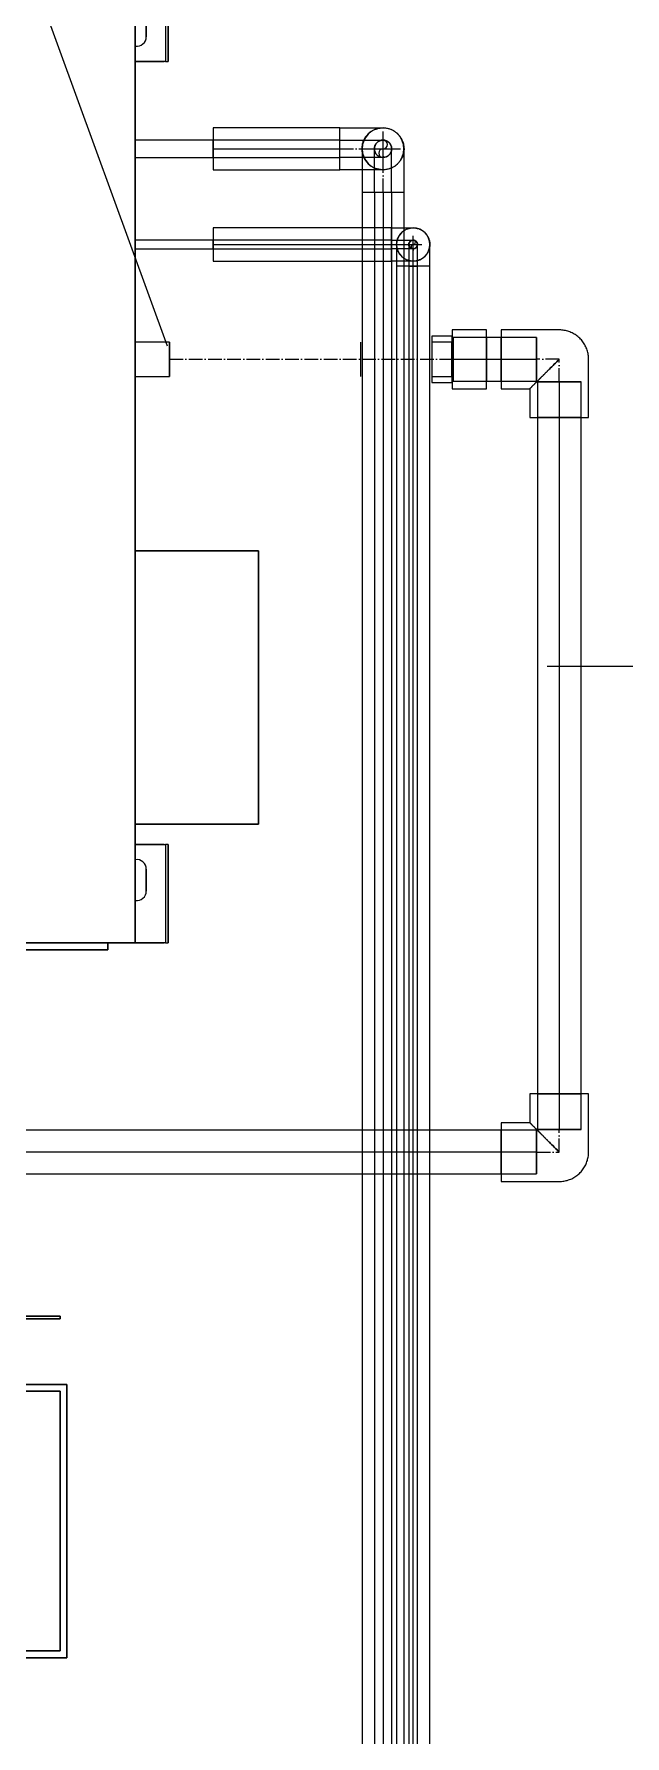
# Model space of a CAD drawing. Header units: millimetres. Extents: x -88595 to 880822, y -1054509 to -148035.
# Drawn here: x 425067 to 425499, y -271851 to -270606 of the extents above; entities that cross this region are included whole.
import ezdxf

# ---------------------------------------------------------------- set-up
doc = ezdxf.new("R2010")
doc.units = ezdxf.units.MM
doc.linetypes.add('$7$ADSK_Осевая', pattern=[14, 10, -2, 0, -2])
doc.linetypes.add('$9$ADSK_Осевая', pattern=[14, 10, -2, 0, -2])
for name, color, linetype, lineweight in [('Аннотация', 7, 'Continuous', 20), ('Воздуховоды', 7, 'Continuous', 18), ('Изоляция', 7, 'Continuous', 18), ('Марки', 7, 'Continuous', 20), ('Оборудование', 7, 'Continuous', 18), ('Трубопровод', 7, 'Continuous', 18), ('Трубопроводы', 7, 'Continuous', 18)]:
    doc.layers.add(name, color=color, linetype=linetype, lineweight=lineweight)

# ---------------------------------------------------------------- blocks, each defined once
blk = doc.blocks.new('$0$ADSK_Канальный блок кондиционера1 - AD122MJERAB-3267588-В_Координация_3 этаж ОВ3')
at = {"layer": 'Оборудование', "color": 150, "true_color": 0x0080ff}
for p, q in [((375, 0), (375, 697)), ((375, 697), (375, 0)), ((397, 697), (397, 645)), ((399, 645), (399, 697)), ((399, 697), (399, 645)), ((383, 663), (383, 679)), ((383, 679), (383, 663)), ((375, 656.1), (375, 645)), ((375, 645), (375, 656.1)), ((375, 645), (396, 645)), ((397, 645), (375, 645)), ((397, 645), (396, 645)), ((397, 645), (399, 645)), ((397, 645), (399, 645)), ((432, 587.3), (375, 587.3)), ((375, 587.3), (375, 574.6)), ((375, 587.3), (375, 574.6)), ((432, 574.6), (432, 587.3)), ((432, 574.6), (432, 587.3)), ((375, 574.6), (432, 574.6)), ((432, 514.2), (375, 514.2)), ((375, 514.2), (375, 507.8)), ((375, 514.2), (375, 507.8)), ((432, 507.8), (432, 514.2)), ((432, 507.8), (432, 514.2)), ((375, 507.8), (432, 507.8)), ((400, 439.5), (375, 439.5)), ((375, 439.5), (375, 414.5)), ((375, 439.5), (375, 414.5)), ((400, 414.5), (400, 439.5)), ((400, 414.5), (400, 439.5)), ((375, 414.5), (400, 414.5)), ((375, 287), (375, 87)), ((465, 287), (375, 287)), ((375, 287), (465, 287)), ((375, 87), (375, 287)), ((465, 87), (465, 287)), ((465, 287), (465, 87)), ((375, 87), (465, 87)), ((465, 87), (375, 87)), ((375, 72), (397, 72)), ((396, 72), (375, 72)), ((375, 60.9), (375, 72)), ((375, 72), (375, 60.9)), ((396, 72), (397, 72)), ((399, 72), (397, 72)), ((399, 72), (397, 72)), ((397, 72), (397, 0)), ((399, 0), (399, 72)), ((399, 72), (399, 0)), ((383, 38), (383, 54)), ((383, 54), (383, 38)), ((375, 0), (375, 31.1)), ((375, 31.1), (375, 0)), ((375, 0), (-375, 0)), ((-375, 0), (375, 0)), ((355, 0), (-305, 0)), ((-305, 0), (355, 0)), ((355, -5), (355, 0)), ((355, 0), (355, -5)), ((375, 0), (396, 0)), ((397, 0), (375, 0)), ((397, 0), (396, 0)), ((397, 0), (399, 0)), ((397, 0), (399, 0)), ((355, -5), (-305, -5)), ((-305, -5), (355, -5))]:
    blk.add_line(p, q, dxfattribs=at)
for centre, start, end in [((376, 663), 261.7868, 0), ((376, 663), 261.7868, 0), ((376, 54), 0, 98.2132), ((376, 54), 0, 98.2132), ((376, 38), 261.7868, 360), ((376, 38), 261.7868, 360)]:
    blk.add_arc(centre, 7, start, end, dxfattribs=at)
blk = doc.blocks.new('$0$ADSK_МедьПайка_Отвод-гнутая труба - Отвод _гнутая труба_-3206127-В_Координация_3 этаж ОВ3')
at = {"layer": 'Трубопроводы', "color": 190, "true_color": 0x8000ff}
for p, q in [((7794, -7674.1), (7794, -7677.3)), ((7794, -7677.3), (7794, -7680.5))]:
    blk.add_line(p, q, dxfattribs=at)
at = {"layer": 'Трубопроводы', "color": 190, "true_color": 0x8000ff, "flags": 128}
for points in [[(7794, -7674.1), (7794.6, -7674.1), (7795.3, -7674.1), (7795.9, -7674.1), (7796.5, -7674.1), (7797.1, -7674.1), (7797.8, -7674.1), (7798.4, -7674.1), (7799, -7674.1), (7799.6, -7674.1), (7800.2, -7674.1), (7800.7, -7674.1), (7801.3, -7674.1), (7801.9, -7674.1), (7802.4, -7674.1), (7802.9, -7674.1), (7803.5, -7674.1), (7804, -7674.1), (7804.5, -7674.1), (7804.9, -7674.1), (7805.4, -7674.1), (7805.8, -7674.1), (7806.2, -7674.1), (7806.6, -7674.1), (7807, -7674.1), (7807.3, -7674.1), (7807.7, -7674.1), (7808, -7674.1), (7808.3, -7674.1), (7808.5, -7674.1), (7808.8, -7674.1), (7809, -7674.1), (7809.2, -7674.1), (7809.4, -7674.1), (7809.5, -7674.1), (7809.6, -7674.1), (7809.7, -7674.1), (7809.8, -7674.1), (7809.8, -7674.1), (7809.9, -7674.1)], [(7809.9, -7680.5), (7809.8, -7680.5), (7809.8, -7680.5), (7809.7, -7680.5), (7809.7, -7680.5), (7809.5, -7680.5), (7809.4, -7680.5), (7809.2, -7680.5), (7809.1, -7680.5), (7808.8, -7680.5), (7808.6, -7680.5), (7808.3, -7680.5), (7808.1, -7680.5), (7807.8, -7680.5), (7807.4, -7680.5), (7807.1, -7680.5), (7806.7, -7680.5), (7806.3, -7680.5), (7805.9, -7680.5), (7805.5, -7680.5), (7805, -7680.5), (7804.6, -7680.5), (7804.1, -7680.5), (7803.6, -7680.5), (7803.1, -7680.5), (7802.6, -7680.5), (7802, -7680.5), (7801.5, -7680.5), (7800.9, -7680.5), (7800.3, -7680.5), (7799.7, -7680.5), (7799.1, -7680.5), (7798.5, -7680.5), (7797.9, -7680.5), (7797.3, -7680.5), (7796.7, -7680.5), (7796.1, -7680.5), (7795.4, -7680.5), (7794.8, -7680.5), (7794.2, -7680.5), (7794, -7680.5)], [(7806.7, -7677.3), (7806.7, -7677.2), (7806.7, -7677), (7806.7, -7676.9), (7806.7, -7676.8), (7806.7, -7676.7), (7806.8, -7676.5), (7806.8, -7676.4), (7806.8, -7676.3), (7806.9, -7676.2), (7806.9, -7676), (7807, -7675.9), (7807, -7675.8), (7807.1, -7675.7), (7807.2, -7675.6), (7807.2, -7675.5), (7807.3, -7675.4), (7807.4, -7675.3), (7807.5, -7675.2), (7807.6, -7675.1), (7807.6, -7675), (7807.7, -7674.9), (7807.8, -7674.8), (7807.9, -7674.8), (7808, -7674.7), (7808.1, -7674.6), (7808.3, -7674.5), (7808.4, -7674.5), (7808.5, -7674.4), (7808.6, -7674.4), (7808.7, -7674.3), (7808.8, -7674.3), (7808.9, -7674.2), (7809.1, -7674.2), (7809.2, -7674.2), (7809.3, -7674.2), (7809.4, -7674.1), (7809.6, -7674.1), (7809.7, -7674.1), (7809.8, -7674.1), (7809.9, -7674.1)], [(7809.9, -7680.5), (7809.7, -7680.5), (7809.6, -7680.4), (7809.5, -7680.4), (7809.4, -7680.4), (7809.2, -7680.4), (7809.1, -7680.4), (7809, -7680.3), (7808.9, -7680.3), (7808.7, -7680.3), (7808.6, -7680.2), (7808.5, -7680.2), (7808.4, -7680.1), (7808.3, -7680), (7808.2, -7680), (7808.1, -7679.9), (7808, -7679.8), (7807.9, -7679.8), (7807.8, -7679.7), (7807.7, -7679.6), (7807.6, -7679.5), (7807.5, -7679.4), (7807.4, -7679.3), (7807.3, -7679.2), (7807.3, -7679.1), (7807.2, -7679), (7807.1, -7678.9), (7807.1, -7678.8), (7807, -7678.7), (7806.9, -7678.5), (7806.9, -7678.4), (7806.9, -7678.3), (7806.8, -7678.2), (7806.8, -7678.1), (7806.8, -7677.9), (7806.7, -7677.8), (7806.7, -7677.7), (7806.7, -7677.6), (7806.7, -7677.4), (7806.7, -7677.3), (7806.7, -7677.3)], [(7809.9, -7674.1), (7810, -7674.1), (7810.1, -7674.1), (7810.2, -7674.1), (7810.4, -7674.1), (7810.5, -7674.2), (7810.6, -7674.2), (7810.7, -7674.2), (7810.9, -7674.3), (7811, -7674.3), (7811.1, -7674.4), (7811.2, -7674.4), (7811.3, -7674.5), (7811.4, -7674.5), (7811.5, -7674.6), (7811.7, -7674.7), (7811.8, -7674.7), (7811.9, -7674.8), (7812, -7674.9), (7812, -7675), (7812.1, -7675.1), (7812.2, -7675.2), (7812.3, -7675.3), (7812.4, -7675.4), (7812.5, -7675.5), (7812.5, -7675.6), (7812.6, -7675.7), (7812.7, -7675.8), (7812.7, -7675.9), (7812.8, -7676), (7812.8, -7676.1), (7812.9, -7676.3), (7812.9, -7676.4), (7812.9, -7676.5), (7813, -7676.6), (7813, -7676.7), (7813, -7676.9), (7813, -7677), (7813, -7677.1), (7813, -7677.2), (7813, -7677.3)], [(7813, -7677.3), (7813, -7677.4), (7813, -7677.5), (7813, -7677.7), (7813, -7677.8), (7813, -7677.9), (7812.9, -7678), (7812.9, -7678.2), (7812.9, -7678.3), (7812.8, -7678.4), (7812.8, -7678.5), (7812.7, -7678.6), (7812.7, -7678.7), (7812.6, -7678.9), (7812.5, -7679), (7812.5, -7679.1), (7812.4, -7679.2), (7812.3, -7679.3), (7812.2, -7679.4), (7812.2, -7679.5), (7812.1, -7679.6), (7812, -7679.6), (7811.9, -7679.7), (7811.8, -7679.8), (7811.7, -7679.9), (7811.6, -7680), (7811.5, -7680), (7811.4, -7680.1), (7811.2, -7680.1), (7811.1, -7680.2), (7811, -7680.2), (7810.9, -7680.3), (7810.8, -7680.3), (7810.6, -7680.4), (7810.5, -7680.4), (7810.4, -7680.4), (7810.3, -7680.4), (7810.1, -7680.4), (7810, -7680.5), (7809.9, -7680.5), (7809.9, -7680.5)]]:
    blk.add_lwpolyline(points, dxfattribs=at)
at = {"layer": 'Трубопроводы', "color": 190, "true_color": 0x8000ff}
for radius, start, end in [(3.17, 0, 180), (3.18, 180, 0)]:
    blk.add_arc((7809.9, -7677.3), radius, start, end, dxfattribs=at)
blk = doc.blocks.new('$0$ADSK_МедьПайка_Отвод-гнутая труба - Отвод _гнутая труба_-3267736-В_Координация_3 этаж ОВ3')
at = {"layer": 'Трубопроводы', "color": 134, "true_color": 0x00a6a6}
for p, q in [((7756, -7600.9), (7756, -7607.3)), ((7756, -7607.3), (7756, -7613.6))]:
    blk.add_line(p, q, dxfattribs=at)
at = {"layer": 'Трубопроводы', "color": 134, "true_color": 0x00a6a6, "flags": 128}
for points in [[(7756, -7600.9), (7757.3, -7600.9), (7758.6, -7600.9), (7759.8, -7600.9), (7761.1, -7600.9), (7762.3, -7600.9), (7763.6, -7600.9), (7764.8, -7600.9), (7766, -7600.9), (7767.2, -7600.9), (7768.4, -7600.9), (7769.6, -7600.9), (7770.7, -7600.9), (7771.8, -7600.9), (7772.9, -7600.9), (7774, -7600.9), (7775, -7600.9), (7776, -7600.9), (7777, -7600.9), (7777.9, -7600.9), (7778.8, -7600.9), (7779.7, -7600.9), (7780.5, -7600.9), (7781.3, -7600.9), (7782, -7600.9), (7782.8, -7600.9), (7783.4, -7600.9), (7784, -7600.9), (7784.6, -7600.9), (7785.1, -7600.9), (7785.6, -7600.9), (7786.1, -7600.9), (7786.5, -7600.9), (7786.8, -7600.9), (7787.1, -7600.9), (7787.3, -7600.9), (7787.5, -7600.9), (7787.7, -7600.9), (7787.7, -7600.9), (7787.8, -7600.9)], [(7781.4, -7607.3), (7781.4, -7607), (7781.5, -7606.8), (7781.5, -7606.5), (7781.5, -7606.3), (7781.6, -7606), (7781.6, -7605.8), (7781.7, -7605.5), (7781.8, -7605.3), (7781.8, -7605), (7781.9, -7604.8), (7782, -7604.6), (7782.2, -7604.3), (7782.3, -7604.1), (7782.4, -7603.9), (7782.5, -7603.7), (7782.7, -7603.5), (7782.8, -7603.3), (7783, -7603.1), (7783.2, -7602.9), (7783.4, -7602.7), (7783.5, -7602.6), (7783.7, -7602.4), (7783.9, -7602.2), (7784.1, -7602.1), (7784.4, -7601.9), (7784.6, -7601.8), (7784.8, -7601.7), (7785, -7601.6), (7785.2, -7601.5), (7785.5, -7601.4), (7785.7, -7601.3), (7786, -7601.2), (7786.2, -7601.1), (7786.5, -7601.1), (7786.7, -7601), (7787, -7601), (7787.2, -7601), (7787.5, -7600.9), (7787.7, -7600.9), (7787.8, -7600.9)], [(7787.8, -7613.6), (7787.5, -7613.6), (7787.3, -7613.6), (7787, -7613.6), (7786.8, -7613.6), (7786.5, -7613.5), (7786.3, -7613.4), (7786, -7613.4), (7785.8, -7613.3), (7785.5, -7613.2), (7785.3, -7613.1), (7785.1, -7613), (7784.9, -7612.9), (7784.6, -7612.8), (7784.4, -7612.7), (7784.2, -7612.5), (7784, -7612.4), (7783.8, -7612.2), (7783.6, -7612.1), (7783.4, -7611.9), (7783.2, -7611.7), (7783.1, -7611.5), (7782.9, -7611.3), (7782.7, -7611.1), (7782.6, -7610.9), (7782.4, -7610.7), (7782.3, -7610.5), (7782.2, -7610.3), (7782.1, -7610), (7782, -7609.8), (7781.9, -7609.6), (7781.8, -7609.3), (7781.7, -7609.1), (7781.6, -7608.9), (7781.6, -7608.6), (7781.5, -7608.4), (7781.5, -7608.1), (7781.5, -7607.9), (7781.4, -7607.6), (7781.4, -7607.3), (7781.4, -7607.3)], [(7787.8, -7600.9), (7788, -7600.9), (7788.3, -7601), (7788.5, -7601), (7788.8, -7601), (7789, -7601.1), (7789.3, -7601.1), (7789.5, -7601.2), (7789.8, -7601.3), (7790, -7601.3), (7790.3, -7601.4), (7790.5, -7601.5), (7790.7, -7601.6), (7790.9, -7601.8), (7791.2, -7601.9), (7791.4, -7602), (7791.6, -7602.2), (7791.8, -7602.3), (7792, -7602.5), (7792.2, -7602.7), (7792.3, -7602.9), (7792.5, -7603), (7792.7, -7603.2), (7792.8, -7603.4), (7793, -7603.6), (7793.1, -7603.9), (7793.3, -7604.1), (7793.4, -7604.3), (7793.5, -7604.5), (7793.6, -7604.7), (7793.7, -7605), (7793.8, -7605.2), (7793.9, -7605.5), (7793.9, -7605.7), (7794, -7606), (7794, -7606.2), (7794.1, -7606.5), (7794.1, -7606.7), (7794.1, -7607), (7794.1, -7607.2), (7794.1, -7607.3)], [(7794.1, -7607.3), (7794.1, -7607.5), (7794.1, -7607.8), (7794.1, -7608), (7794.1, -7608.3), (7794, -7608.5), (7794, -7608.8), (7793.9, -7609), (7793.8, -7609.3), (7793.7, -7609.5), (7793.6, -7609.8), (7793.5, -7610), (7793.4, -7610.2), (7793.3, -7610.4), (7793.2, -7610.7), (7793, -7610.9), (7792.9, -7611.1), (7792.7, -7611.3), (7792.6, -7611.5), (7792.4, -7611.7), (7792.2, -7611.8), (7792, -7612), (7791.8, -7612.2), (7791.6, -7612.3), (7791.4, -7612.5), (7791.2, -7612.6), (7791, -7612.8), (7790.8, -7612.9), (7790.6, -7613), (7790.3, -7613.1), (7790.1, -7613.2), (7789.8, -7613.3), (7789.6, -7613.4), (7789.4, -7613.4), (7789.1, -7613.5), (7788.9, -7613.5), (7788.6, -7613.6), (7788.4, -7613.6), (7788.1, -7613.6), (7787.9, -7613.6), (7787.8, -7613.6)], [(7787.8, -7613.6), (7787.8, -7613.6), (7787.7, -7613.6), (7787.6, -7613.6), (7787.4, -7613.6), (7787.2, -7613.6), (7786.9, -7613.6), (7786.5, -7613.6), (7786.2, -7613.6), (7785.7, -7613.6), (7785.3, -7613.6), (7784.8, -7613.6), (7784.2, -7613.6), (7783.6, -7613.6), (7782.9, -7613.6), (7782.2, -7613.6), (7781.5, -7613.6), (7780.7, -7613.6), (7779.9, -7613.6), (7779, -7613.6), (7778.2, -7613.6), (7777.2, -7613.6), (7776.3, -7613.6), (7775.3, -7613.6), (7774.2, -7613.6), (7773.2, -7613.6), (7772.1, -7613.6), (7771, -7613.6), (7769.9, -7613.6), (7768.7, -7613.6), (7767.5, -7613.6), (7766.3, -7613.6), (7765.1, -7613.6), (7763.9, -7613.6), (7762.7, -7613.6), (7761.4, -7613.6), (7760.2, -7613.6), (7758.9, -7613.6), (7757.6, -7613.6), (7756.4, -7613.6), (7756, -7613.6)]]:
    blk.add_lwpolyline(points, dxfattribs=at)
at = {"layer": 'Трубопроводы', "color": 134, "true_color": 0x00a6a6}
for start, end in [(0, 180), (180, 0)]:
    blk.add_arc((7787.8, -7607.3), 6.35, start, end, dxfattribs=at)
blk = doc.blocks.new('$0$ADSK_МедьПайка_Отвод-гнутая труба - Отвод _гнутая труба_-V48-В_Координация_3 этаж ОВ3')
at = {"layer": 'Трубопроводы', "color": 134, "true_color": 0x00a6a6}
for p, q in [((7781.4, -7639), (7787.8, -7639)), ((7787.8, -7639), (7794.1, -7639))]:
    blk.add_line(p, q, dxfattribs=at)
at = {"layer": 'Трубопроводы', "color": 134, "true_color": 0x00a6a6, "flags": 128}
for points in [[(7781.4, -7607.3), (7781.4, -7607.3), (7781.4, -7607.4), (7781.4, -7607.5), (7781.4, -7607.7), (7781.4, -7607.9), (7781.4, -7608.2), (7781.4, -7608.5), (7781.4, -7608.9), (7781.4, -7609.3), (7781.4, -7609.8), (7781.4, -7610.3), (7781.4, -7610.9), (7781.4, -7611.5), (7781.4, -7612.1), (7781.4, -7612.8), (7781.4, -7613.6), (7781.4, -7614.3), (7781.4, -7615.2), (7781.4, -7616), (7781.4, -7616.9), (7781.4, -7617.8), (7781.4, -7618.8), (7781.4, -7619.8), (7781.4, -7620.8), (7781.4, -7621.9), (7781.4, -7623), (7781.4, -7624.1), (7781.4, -7625.2), (7781.4, -7626.4), (7781.4, -7627.5), (7781.4, -7628.7), (7781.4, -7629.9), (7781.4, -7631.2), (7781.4, -7632.4), (7781.4, -7633.6), (7781.4, -7634.9), (7781.4, -7636.2), (7781.4, -7637.4), (7781.4, -7638.7), (7781.4, -7639)], [(7794.1, -7639), (7794.1, -7637.8), (7794.1, -7636.5), (7794.1, -7635.2), (7794.1, -7634), (7794.1, -7632.7), (7794.1, -7631.5), (7794.1, -7630.3), (7794.1, -7629), (7794.1, -7627.8), (7794.1, -7626.7), (7794.1, -7625.5), (7794.1, -7624.4), (7794.1, -7623.3), (7794.1, -7622.2), (7794.1, -7621.1), (7794.1, -7620.1), (7794.1, -7619.1), (7794.1, -7618.1), (7794.1, -7617.2), (7794.1, -7616.3), (7794.1, -7615.4), (7794.1, -7614.6), (7794.1, -7613.8), (7794.1, -7613), (7794.1, -7612.3), (7794.1, -7611.6), (7794.1, -7611), (7794.1, -7610.5), (7794.1, -7609.9), (7794.1, -7609.4), (7794.1, -7609), (7794.1, -7608.6), (7794.1, -7608.3), (7794.1, -7608), (7794.1, -7607.7), (7794.1, -7607.6), (7794.1, -7607.4), (7794.1, -7607.3), (7794.1, -7607.3)]]:
    blk.add_lwpolyline(points, dxfattribs=at)
at = {"layer": 'Трубопроводы', "color": 134, "true_color": 0x00a6a6}
for start, end in [(90, 270), (270, 90)]:
    blk.add_arc((7787.8, -7607.3), 6.35, start, end, dxfattribs=at)
blk = doc.blocks.new('$0$ADSK_МедьПайка_Отвод-гнутая труба - Отвод _гнутая труба_-V51-В_Координация_3 этаж ОВ3')
at = {"layer": 'Трубопроводы', "color": 190, "true_color": 0x8000ff}
for p, q in [((7806.7, -7693.2), (7809.9, -7693.2)), ((7809.9, -7693.2), (7813, -7693.2))]:
    blk.add_line(p, q, dxfattribs=at)
at = {"layer": 'Трубопроводы', "color": 190, "true_color": 0x8000ff, "flags": 128}
for points in [[(7806.7, -7677.3), (7806.7, -7677.3), (7806.7, -7677.3), (7806.7, -7677.4), (7806.7, -7677.5), (7806.7, -7677.6), (7806.7, -7677.7), (7806.7, -7677.9), (7806.7, -7678.1), (7806.7, -7678.3), (7806.7, -7678.5), (7806.7, -7678.8), (7806.7, -7679.1), (7806.7, -7679.4), (7806.7, -7679.7), (7806.7, -7680.1), (7806.7, -7680.4), (7806.7, -7680.8), (7806.7, -7681.2), (7806.7, -7681.6), (7806.7, -7682.1), (7806.7, -7682.6), (7806.7, -7683), (7806.7, -7683.5), (7806.7, -7684.1), (7806.7, -7684.6), (7806.7, -7685.1), (7806.7, -7685.7), (7806.7, -7686.2), (7806.7, -7686.8), (7806.7, -7687.4), (7806.7, -7688), (7806.7, -7688.6), (7806.7, -7689.2), (7806.7, -7689.8), (7806.7, -7690.5), (7806.7, -7691.1), (7806.7, -7691.7), (7806.7, -7692.4), (7806.7, -7693), (7806.7, -7693.2)], [(7813, -7693.2), (7813, -7692.5), (7813, -7691.9), (7813, -7691.3), (7813, -7690.6), (7813, -7690), (7813, -7689.4), (7813, -7688.8), (7813, -7688.2), (7813, -7687.6), (7813, -7687), (7813, -7686.4), (7813, -7685.8), (7813, -7685.3), (7813, -7684.7), (7813, -7684.2), (7813, -7683.7), (7813, -7683.2), (7813, -7682.7), (7813, -7682.2), (7813, -7681.8), (7813, -7681.3), (7813, -7680.9), (7813, -7680.5), (7813, -7680.2), (7813, -7679.8), (7813, -7679.5), (7813, -7679.2), (7813, -7678.9), (7813, -7678.6), (7813, -7678.4), (7813, -7678.1), (7813, -7677.9), (7813, -7677.8), (7813, -7677.6), (7813, -7677.5), (7813, -7677.4), (7813, -7677.3), (7813, -7677.3), (7813, -7677.3)]]:
    blk.add_lwpolyline(points, dxfattribs=at)
at = {"layer": 'Трубопроводы', "color": 190, "true_color": 0x8000ff}
for start, end in [(90, 270), (270, 90)]:
    blk.add_arc((7809.9, -7677.3), 3.18, start, end, dxfattribs=at)
blk = doc.blocks.new('$0$ADSK_Полипропилен_Отвод - Универсальный-3258870-В_Координация_3 этаж ОВ3')
at = {"layer": 'Трубопроводы', "color": 24, "true_color": 0xa52900}
for p, q in [((-21.5, 42.5), (-21.5, 21.5)), ((21.5, 42.5), (-21.5, 42.5)), ((21.5, 42.5), (-21.5, 42.5)), ((-16, 42.5), (-16, 16.5)), ((-16, 42.5), (0, 42.5)), ((0, 42.5), (16, 42.5)), ((16, 16.5), (16, 42.5)), ((21.5, 0), (21.5, 42.5)), ((-21.5, 21.5), (-42.5, 21.5)), ((-42.5, 21.5), (-42.5, -21.5)), ((-42.5, 21.5), (-42.5, -21.5)), ((-16.5, 16), (-42.5, 16)), ((-42.5, 0), (-42.5, 16)), ((-16.5, 16), (-16.5, 0)), ((0, 16.5), (-16, 16.5)), ((16, 16.5), (0, 16.5)), ((-16.5, 0), (-16.5, -16)), ((-42.5, -16), (-42.5, 0)), ((-42.5, -16), (-16.5, -16)), ((-42.5, -21.5), (0, -21.5))]:
    blk.add_line(p, q, dxfattribs=at)
at = {"layer": 'Трубопроводы', "color": 24, "true_color": 0xa52900, "flags": 128}
blk.add_lwpolyline([(0, -21.5), (0.9, -21.5), (1.7, -21.4), (2.6, -21.3), (3.4, -21.2), (4.3, -21.1), (5.1, -20.9), (5.9, -20.7), (6.8, -20.4), (7.6, -20.1), (8.4, -19.8), (9.2, -19.5), (9.9, -19.1), (10.7, -18.7), (11.4, -18.2), (12.1, -17.7), (12.8, -17.2), (13.5, -16.7), (14.2, -16.2), (14.8, -15.6), (15.4, -15), (16, -14.4), (16.6, -13.7), (17.1, -13), (17.6, -12.3), (18.1, -11.6), (18.5, -10.9), (19, -10.1), (19.4, -9.4), (19.7, -8.6), (20, -7.8), (20.3, -7), (20.6, -6.2), (20.8, -5.3), (21, -4.5), (21.2, -3.7), (21.3, -2.8), (21.4, -1.9), (21.5, -1.1), (21.5, -0.2), (21.5, 0)], dxfattribs=at)
at = {"layer": 'Трубопроводы', "color": 24, "true_color": 0xa52900}
for points, knots in [([(0, 0), (-1.2, 1.2), (-3.6, 3.6), (-6.6, 6.6), (-8.9, 8.9), (-10.6, 10.6), (-12, 12), (-13.1, 13.1), (-13.9, 13.9), (-14.6, 14.6), (-15.4, 15.4), (-16.1, 16.1), (-16.8, 16.8), (-17.5, 17.5), (-18.1, 18.1), (-18.7, 18.7), (-19.2, 19.2), (-19.7, 19.7), (-20.3, 20.3), (-20.9, 20.9), (-21.4, 21.4), (-21.5, 21.5), (-21.5, 21.5)], [0, 0, 0, 0, 0.125, 0.25, 0.3125, 0.375, 0.4375, 0.46875, 0.5, 0.53125, 0.5625, 0.59375, 0.625, 0.65625, 0.6875, 0.71875, 0.75, 0.78125, 0.8125, 0.875, 0.9375, 1, 1, 1, 1]), ([(-21.5, 21.5), (-21.5, 21.5), (-21.4, 21.4), (-20.9, 20.9), (-20.3, 20.3), (-19.7, 19.7), (-19.2, 19.2), (-18.7, 18.7), (-18.1, 18.1), (-17.5, 17.5), (-16.8, 16.8), (-16.1, 16.1), (-15.4, 15.4), (-14.6, 14.6), (-13.9, 13.9), (-13.1, 13.1), (-12, 12), (-10.6, 10.6), (-8.9, 8.9), (-6.6, 6.6), (-3.6, 3.6), (-1.2, 1.2), (0, 0)], [0, 0, 0, 0, 0.0625, 0.125, 0.1875, 0.21875, 0.25, 0.28125, 0.3125, 0.34375, 0.375, 0.40625, 0.4375, 0.46875, 0.5, 0.53125, 0.5625, 0.625, 0.6875, 0.75, 0.875, 1, 1, 1, 1])]:
    blk.add_open_spline(points, degree=3, knots=knots, dxfattribs=at)
blk = doc.blocks.new('$0$ADSK_Решетка вентиляционная жалюзийная_Приточная2 - Решетка приточная_Однорядная-V56-В_Координация_3 этаж ОВ3')
at = {"layer": 'Воздуховоды', "color": 140, "true_color": 0x1bb3e4}
for p, q in [((-5863.4, -8511.3), (-5213.4, -8511.3)), ((-5213.4, -8511.3), (-5863.4, -8511.3)), ((-5213.4, -8511.3), (-5213.4, -8711.3)), ((-5213.4, -8711.3), (-5213.4, -8511.3)), ((-5213.4, -8711.3), (-5863.4, -8711.3)), ((-5863.4, -8711.3), (-5213.4, -8711.3))]:
    blk.add_line(p, q, dxfattribs=at)
blk = doc.blocks.new('$0$ADSK_Отвод_Прямоугольный1 - Стандарт-4055408-В_Координация_3 этаж ОВ3')
at = {"layer": 'Воздуховоды', "color": 140, "true_color": 0x1bb3e4}
for p, q in [((-5218.4, -8461.3), (-5858.4, -8461.3)), ((-5858.4, -8461.3), (-5218.4, -8461.3)), ((-5218.4, -8463.3), (-5858.4, -8463.3)), ((-5858.4, -8463.3), (-5218.4, -8463.3)), ((-5218.4, -8461.3), (-5218.4, -8463.3)), ((-5218.4, -8463.3), (-5218.4, -8461.3)), ((-5218.4, -8516.3), (-5858.4, -8516.3)), ((-5858.4, -8516.3), (-5218.4, -8516.3)), ((-5218.4, -8706.3), (-5218.4, -8516.3)), ((-5218.4, -8516.3), (-5218.4, -8706.3)), ((-5858.4, -8706.3), (-5218.4, -8706.3)), ((-5218.4, -8706.3), (-5858.4, -8706.3))]:
    blk.add_line(p, q, dxfattribs=at)

msp = doc.modelspace()

# ---------------------------------------------------------------- linework, layer by layer
at = {"layer": 'Аннотация'}
msp.add_line((425164.3, -270833.8), (424717.9, -269607.5), dxfattribs=at)
at = {"layer": 'Изоляция', "color": 134, "true_color": 0x00a6a6}
for p, q in [((425290.3, -270674.1), (425197.8, -270674.1)), ((425197.8, -270674.1), (425197.8, -270704.8)), ((425290.3, -270704.8), (425290.3, -270674.1)), ((425197.8, -270704.8), (425290.3, -270704.8)), ((425306.7, -270721.2), (425337.4, -270721.2)), ((425306.7, -270721.2), (425306.7, -272951.9)), ((425337.4, -272951.9), (425337.4, -270721.2))]:
    msp.add_line(p, q, dxfattribs=at)
at = {"layer": 'Изоляция', "color": 190, "true_color": 0x8000ff}
for p, q in [((425328.2, -270747.3), (425197.8, -270747.3)), ((425197.8, -270747.3), (425197.8, -270771.7)), ((425328.2, -270771.7), (425328.2, -270747.3)), ((425197.8, -270771.7), (425328.2, -270771.7)), ((425331.9, -270775.4), (425331.9, -273067.8)), ((425356.3, -270775.4), (425331.9, -270775.4)), ((425356.3, -273067.8), (425356.3, -270775.4))]:
    msp.add_line(p, q, dxfattribs=at)
at = {"layer": 'Изоляция', "color": 134, "true_color": 0x00a6a6, "flags": 128}
for points in [[(425290.3, -270674.1), (425291.5, -270674.1), (425292.8, -270674.1), (425294.1, -270674.1), (425295.3, -270674.1), (425296.6, -270674.1), (425297.8, -270674.1), (425299, -270674.1), (425300.3, -270674.1), (425301.4, -270674.1), (425302.6, -270674.1), (425303.8, -270674.1), (425304.9, -270674.1), (425306, -270674.1), (425307.1, -270674.1), (425308.2, -270674.1), (425309.2, -270674.1), (425310.2, -270674.1), (425311.2, -270674.1), (425312.1, -270674.1), (425313, -270674.1), (425313.9, -270674.1), (425314.7, -270674.1), (425315.5, -270674.1), (425316.3, -270674.1), (425317, -270674.1), (425317.6, -270674.1), (425318.3, -270674.1), (425318.8, -270674.1), (425319.4, -270674.1), (425319.9, -270674.1), (425320.3, -270674.1), (425320.7, -270674.1), (425321, -270674.1), (425321.3, -270674.1), (425321.6, -270674.1), (425321.7, -270674.1), (425321.9, -270674.1), (425322, -270674.1), (425322, -270674.1)], [(425306.7, -270689.5), (425306.7, -270688.9), (425306.7, -270688.3), (425306.8, -270687.6), (425306.9, -270687), (425307, -270686.4), (425307.1, -270685.8), (425307.3, -270685.2), (425307.4, -270684.7), (425307.6, -270684.1), (425307.9, -270683.5), (425308.1, -270682.9), (425308.4, -270682.4), (425308.7, -270681.9), (425309, -270681.3), (425309.3, -270680.8), (425309.7, -270680.3), (425310.1, -270679.8), (425310.5, -270679.4), (425310.9, -270678.9), (425311.3, -270678.5), (425311.8, -270678.1), (425312.2, -270677.7), (425312.7, -270677.3), (425313.2, -270676.9), (425313.7, -270676.6), (425314.2, -270676.2), (425314.8, -270675.9), (425315.3, -270675.7), (425315.9, -270675.4), (425316.5, -270675.2), (425317, -270675), (425317.6, -270674.8), (425318.2, -270674.6), (425318.8, -270674.5), (425319.4, -270674.4), (425320, -270674.3), (425320.6, -270674.2), (425321.2, -270674.2), (425321.8, -270674.1), (425322, -270674.1)], [(425322, -270674.1), (425322.6, -270674.1), (425323.2, -270674.2), (425323.9, -270674.2), (425324.5, -270674.3), (425325.1, -270674.4), (425325.7, -270674.6), (425326.3, -270674.7), (425326.8, -270674.9), (425327.4, -270675.1), (425328, -270675.3), (425328.6, -270675.6), (425329.1, -270675.9), (425329.6, -270676.2), (425330.2, -270676.5), (425330.7, -270676.8), (425331.2, -270677.2), (425331.7, -270677.5), (425332.1, -270677.9), (425332.6, -270678.4), (425333, -270678.8), (425333.4, -270679.2), (425333.8, -270679.7), (425334.2, -270680.2), (425334.6, -270680.7), (425334.9, -270681.2), (425335.3, -270681.7), (425335.6, -270682.2), (425335.8, -270682.8), (425336.1, -270683.4), (425336.3, -270683.9), (425336.5, -270684.5), (425336.7, -270685.1), (425336.9, -270685.7), (425337, -270686.3), (425337.1, -270686.9), (425337.2, -270687.5), (425337.3, -270688.1), (425337.3, -270688.7), (425337.4, -270689.3), (425337.4, -270689.5)], [(425322, -270704.8), (425321.4, -270704.8), (425320.8, -270704.8), (425320.2, -270704.7), (425319.6, -270704.6), (425319, -270704.5), (425318.4, -270704.4), (425317.8, -270704.2), (425317.2, -270704.1), (425316.6, -270703.8), (425316, -270703.6), (425315.5, -270703.4), (425314.9, -270703.1), (425314.4, -270702.8), (425313.9, -270702.5), (425313.3, -270702.2), (425312.8, -270701.8), (425312.4, -270701.4), (425311.9, -270701), (425311.4, -270700.6), (425311, -270700.2), (425310.6, -270699.7), (425310.2, -270699.3), (425309.8, -270698.8), (425309.4, -270698.3), (425309.1, -270697.8), (425308.8, -270697.3), (425308.5, -270696.7), (425308.2, -270696.2), (425307.9, -270695.6), (425307.7, -270695), (425307.5, -270694.5), (425307.3, -270693.9), (425307.1, -270693.3), (425307, -270692.7), (425306.9, -270692.1), (425306.8, -270691.5), (425306.7, -270690.9), (425306.7, -270690.3), (425306.7, -270689.6), (425306.7, -270689.5)], [(425306.7, -270689.5), (425306.7, -270689.5), (425306.7, -270689.6), (425306.7, -270689.7), (425306.7, -270689.9), (425306.7, -270690.1), (425306.7, -270690.4), (425306.7, -270690.7), (425306.7, -270691.1), (425306.7, -270691.5), (425306.7, -270692), (425306.7, -270692.5), (425306.7, -270693.1), (425306.7, -270693.7), (425306.7, -270694.3), (425306.7, -270695), (425306.7, -270695.8), (425306.7, -270696.5), (425306.7, -270697.4), (425306.7, -270698.2), (425306.7, -270699.1), (425306.7, -270700), (425306.7, -270701), (425306.7, -270702), (425306.7, -270703), (425306.7, -270704.1), (425306.7, -270705.2), (425306.7, -270706.3), (425306.7, -270707.4), (425306.7, -270708.6), (425306.7, -270709.7), (425306.7, -270710.9), (425306.7, -270712.1), (425306.7, -270713.4), (425306.7, -270714.6), (425306.7, -270715.8), (425306.7, -270717.1), (425306.7, -270718.4), (425306.7, -270719.6), (425306.7, -270720.9), (425306.7, -270721.2)], [(425337.4, -270689.5), (425337.4, -270690.1), (425337.3, -270690.7), (425337.3, -270691.3), (425337.2, -270691.9), (425337.1, -270692.5), (425336.9, -270693.1), (425336.8, -270693.7), (425336.6, -270694.3), (425336.4, -270694.9), (425336.2, -270695.5), (425335.9, -270696), (425335.6, -270696.6), (425335.3, -270697.1), (425335, -270697.6), (425334.7, -270698.1), (425334.3, -270698.6), (425333.9, -270699.1), (425333.6, -270699.6), (425333.1, -270700.1), (425332.7, -270700.5), (425332.3, -270700.9), (425331.8, -270701.3), (425331.3, -270701.7), (425330.8, -270702.1), (425330.3, -270702.4), (425329.8, -270702.7), (425329.2, -270703), (425328.7, -270703.3), (425328.1, -270703.6), (425327.6, -270703.8), (425327, -270704), (425326.4, -270704.2), (425325.8, -270704.4), (425325.2, -270704.5), (425324.6, -270704.6), (425324, -270704.7), (425323.4, -270704.8), (425322.8, -270704.8), (425322.2, -270704.8), (425322, -270704.8)], [(425337.4, -270721.2), (425337.4, -270720), (425337.4, -270718.7), (425337.4, -270717.4), (425337.4, -270716.2), (425337.4, -270714.9), (425337.4, -270713.7), (425337.4, -270712.5), (425337.4, -270711.2), (425337.4, -270710), (425337.4, -270708.9), (425337.4, -270707.7), (425337.4, -270706.6), (425337.4, -270705.5), (425337.4, -270704.4), (425337.4, -270703.3), (425337.4, -270702.3), (425337.4, -270701.3), (425337.4, -270700.3), (425337.4, -270699.4), (425337.4, -270698.5), (425337.4, -270697.6), (425337.4, -270696.8), (425337.4, -270696), (425337.4, -270695.2), (425337.4, -270694.5), (425337.4, -270693.9), (425337.4, -270693.2), (425337.4, -270692.7), (425337.4, -270692.1), (425337.4, -270691.6), (425337.4, -270691.2), (425337.4, -270690.8), (425337.4, -270690.5), (425337.4, -270690.2), (425337.4, -270689.9), (425337.4, -270689.8), (425337.4, -270689.6), (425337.4, -270689.5), (425337.4, -270689.5)], [(425322, -270704.8), (425322, -270704.8), (425321.9, -270704.8), (425321.8, -270704.8), (425321.6, -270704.8), (425321.4, -270704.8), (425321.1, -270704.8), (425320.8, -270704.8), (425320.4, -270704.8), (425320, -270704.8), (425319.5, -270704.8), (425319, -270704.8), (425318.4, -270704.8), (425317.8, -270704.8), (425317.2, -270704.8), (425316.5, -270704.8), (425315.7, -270704.8), (425315, -270704.8), (425314.1, -270704.8), (425313.3, -270704.8), (425312.4, -270704.8), (425311.5, -270704.8), (425310.5, -270704.8), (425309.5, -270704.8), (425308.5, -270704.8), (425307.4, -270704.8), (425306.3, -270704.8), (425305.2, -270704.8), (425304.1, -270704.8), (425302.9, -270704.8), (425301.8, -270704.8), (425300.6, -270704.8), (425299.4, -270704.8), (425298.1, -270704.8), (425296.9, -270704.8), (425295.7, -270704.8), (425294.4, -270704.8), (425293.1, -270704.8), (425291.9, -270704.8), (425290.6, -270704.8), (425290.3, -270704.8)]]:
    msp.add_lwpolyline(points, dxfattribs=at)
at = {"layer": 'Изоляция', "color": 190, "true_color": 0x8000ff, "flags": 128}
for points in [[(425328.2, -270747.3), (425328.8, -270747.3), (425329.5, -270747.3), (425330.1, -270747.3), (425330.7, -270747.3), (425331.4, -270747.3), (425332, -270747.3), (425332.6, -270747.3), (425333.2, -270747.3), (425333.8, -270747.3), (425334.4, -270747.3), (425335, -270747.3), (425335.5, -270747.3), (425336.1, -270747.3), (425336.6, -270747.3), (425337.2, -270747.3), (425337.7, -270747.3), (425338.2, -270747.3), (425338.7, -270747.3), (425339.1, -270747.3), (425339.6, -270747.3), (425340, -270747.3), (425340.4, -270747.3), (425340.8, -270747.3), (425341.2, -270747.3), (425341.6, -270747.3), (425341.9, -270747.3), (425342.2, -270747.3), (425342.5, -270747.3), (425342.8, -270747.3), (425343, -270747.3), (425343.2, -270747.3), (425343.4, -270747.3), (425343.6, -270747.3), (425343.7, -270747.3), (425343.9, -270747.3), (425344, -270747.3), (425344, -270747.3), (425344.1, -270747.3), (425344.1, -270747.3)], [(425331.9, -270759.5), (425331.9, -270759), (425332, -270758.5), (425332, -270758), (425332.1, -270757.5), (425332.2, -270757.1), (425332.3, -270756.6), (425332.4, -270756.1), (425332.5, -270755.7), (425332.7, -270755.2), (425332.9, -270754.7), (425333.1, -270754.3), (425333.3, -270753.9), (425333.5, -270753.4), (425333.8, -270753), (425334, -270752.6), (425334.3, -270752.2), (425334.6, -270751.8), (425334.9, -270751.5), (425335.3, -270751.1), (425335.6, -270750.7), (425336, -270750.4), (425336.3, -270750.1), (425336.7, -270749.8), (425337.1, -270749.5), (425337.5, -270749.2), (425337.9, -270749), (425338.3, -270748.7), (425338.8, -270748.5), (425339.2, -270748.3), (425339.7, -270748.1), (425340.1, -270748), (425340.6, -270747.8), (425341.1, -270747.7), (425341.5, -270747.6), (425342, -270747.5), (425342.5, -270747.4), (425343, -270747.4), (425343.5, -270747.3), (425344, -270747.3), (425344.1, -270747.3)], [(425344.1, -270747.3), (425344.6, -270747.3), (425345.1, -270747.3), (425345.5, -270747.4), (425346, -270747.5), (425346.5, -270747.5), (425347, -270747.7), (425347.5, -270747.8), (425347.9, -270747.9), (425348.4, -270748.1), (425348.8, -270748.3), (425349.3, -270748.5), (425349.7, -270748.7), (425350.1, -270748.9), (425350.6, -270749.2), (425351, -270749.4), (425351.4, -270749.7), (425351.7, -270750), (425352.1, -270750.3), (425352.5, -270750.7), (425352.8, -270751), (425353.2, -270751.4), (425353.5, -270751.7), (425353.8, -270752.1), (425354.1, -270752.5), (425354.3, -270752.9), (425354.6, -270753.3), (425354.8, -270753.7), (425355, -270754.2), (425355.3, -270754.6), (425355.4, -270755.1), (425355.6, -270755.5), (425355.8, -270756), (425355.9, -270756.5), (425356, -270756.9), (425356.1, -270757.4), (425356.2, -270757.9), (425356.2, -270758.4), (425356.2, -270758.9), (425356.3, -270759.4), (425356.3, -270759.5)], [(425344.1, -270771.7), (425343.6, -270771.6), (425343.1, -270771.6), (425342.6, -270771.6), (425342.1, -270771.5), (425341.7, -270771.4), (425341.2, -270771.3), (425340.7, -270771.2), (425340.3, -270771), (425339.8, -270770.9), (425339.3, -270770.7), (425338.9, -270770.5), (425338.5, -270770.3), (425338, -270770), (425337.6, -270769.8), (425337.2, -270769.5), (425336.8, -270769.2), (425336.4, -270768.9), (425336.1, -270768.6), (425335.7, -270768.3), (425335.4, -270768), (425335, -270767.6), (425334.7, -270767.2), (425334.4, -270766.9), (425334.1, -270766.5), (425333.8, -270766.1), (425333.6, -270765.6), (425333.4, -270765.2), (425333.1, -270764.8), (425332.9, -270764.3), (425332.7, -270763.9), (425332.6, -270763.4), (425332.4, -270763), (425332.3, -270762.5), (425332.2, -270762), (425332.1, -270761.6), (425332, -270761.1), (425332, -270760.6), (425331.9, -270760.1), (425331.9, -270759.6), (425331.9, -270759.5)], [(425331.9, -270759.5), (425331.9, -270759.5), (425331.9, -270759.5), (425331.9, -270759.6), (425331.9, -270759.7), (425331.9, -270759.8), (425331.9, -270759.9), (425331.9, -270760.1), (425331.9, -270760.3), (425331.9, -270760.5), (425331.9, -270760.7), (425331.9, -270761), (425331.9, -270761.3), (425331.9, -270761.6), (425331.9, -270761.9), (425331.9, -270762.3), (425331.9, -270762.6), (425331.9, -270763), (425331.9, -270763.4), (425331.9, -270763.9), (425331.9, -270764.3), (425331.9, -270764.8), (425331.9, -270765.2), (425331.9, -270765.7), (425331.9, -270766.3), (425331.9, -270766.8), (425331.9, -270767.3), (425331.9, -270767.9), (425331.9, -270768.4), (425331.9, -270769), (425331.9, -270769.6), (425331.9, -270770.2), (425331.9, -270770.8), (425331.9, -270771.4), (425331.9, -270772), (425331.9, -270772.7), (425331.9, -270773.3), (425331.9, -270773.9), (425331.9, -270774.6), (425331.9, -270775.2), (425331.9, -270775.4)], [(425356.3, -270759.5), (425356.3, -270760), (425356.2, -270760.5), (425356.2, -270760.9), (425356.1, -270761.4), (425356, -270761.9), (425355.9, -270762.4), (425355.8, -270762.8), (425355.6, -270763.3), (425355.5, -270763.8), (425355.3, -270764.2), (425355.1, -270764.7), (425354.9, -270765.1), (425354.7, -270765.5), (425354.4, -270765.9), (425354.1, -270766.4), (425353.9, -270766.8), (425353.6, -270767.1), (425353.2, -270767.5), (425352.9, -270767.9), (425352.6, -270768.2), (425352.2, -270768.5), (425351.8, -270768.9), (425351.5, -270769.2), (425351.1, -270769.5), (425350.7, -270769.7), (425350.3, -270770), (425349.8, -270770.2), (425349.4, -270770.4), (425349, -270770.6), (425348.5, -270770.8), (425348, -270771), (425347.6, -270771.1), (425347.1, -270771.3), (425346.6, -270771.4), (425346.2, -270771.5), (425345.7, -270771.6), (425345.2, -270771.6), (425344.7, -270771.6), (425344.2, -270771.7), (425344.1, -270771.7)], [(425356.3, -270775.4), (425356.3, -270774.7), (425356.3, -270774.1), (425356.3, -270773.5), (425356.3, -270772.8), (425356.3, -270772.2), (425356.3, -270771.6), (425356.3, -270771), (425356.3, -270770.4), (425356.3, -270769.8), (425356.3, -270769.2), (425356.3, -270768.6), (425356.3, -270768), (425356.3, -270767.5), (425356.3, -270766.9), (425356.3, -270766.4), (425356.3, -270765.9), (425356.3, -270765.4), (425356.3, -270764.9), (425356.3, -270764.4), (425356.3, -270764), (425356.3, -270763.5), (425356.3, -270763.1), (425356.3, -270762.7), (425356.3, -270762.4), (425356.3, -270762), (425356.3, -270761.7), (425356.3, -270761.4), (425356.3, -270761.1), (425356.3, -270760.8), (425356.3, -270760.6), (425356.3, -270760.3), (425356.3, -270760.1), (425356.3, -270760), (425356.3, -270759.8), (425356.3, -270759.7), (425356.3, -270759.6), (425356.3, -270759.5), (425356.3, -270759.5), (425356.3, -270759.5)], [(425344.1, -270771.7), (425344.1, -270771.7), (425344, -270771.7), (425344, -270771.7), (425343.9, -270771.7), (425343.8, -270771.7), (425343.6, -270771.7), (425343.5, -270771.7), (425343.3, -270771.7), (425343.1, -270771.7), (425342.8, -270771.7), (425342.6, -270771.7), (425342.3, -270771.7), (425342, -270771.7), (425341.7, -270771.7), (425341.3, -270771.7), (425340.9, -270771.7), (425340.6, -270771.7), (425340.1, -270771.7), (425339.7, -270771.7), (425339.3, -270771.7), (425338.8, -270771.7), (425338.3, -270771.7), (425337.8, -270771.7), (425337.3, -270771.7), (425336.8, -270771.7), (425336.2, -270771.7), (425335.7, -270771.7), (425335.1, -270771.7), (425334.6, -270771.7), (425334, -270771.7), (425333.4, -270771.7), (425332.8, -270771.7), (425332.2, -270771.7), (425331.5, -270771.7), (425330.9, -270771.7), (425330.3, -270771.7), (425329.7, -270771.7), (425329, -270771.7), (425328.4, -270771.7), (425328.2, -270771.7)]]:
    msp.add_lwpolyline(points, dxfattribs=at)
at = {"layer": 'Изоляция', "color": 134, "true_color": 0x00a6a6}
for radius, start, end in [(15.4, 90, 180), (15.4, 90, 180), (15.3, 90, 180), (15.4, 90, 180), (15.3, 0, 90), (15.3, 0, 90), (15.3, 0, 90), (15.3, 0, 90), (15.4, 180, 270), (15.4, 180, 270), (15.3, 180, 270), (15.4, 180, 270), (15.3, 270, 0), (15.3, 270, 0), (15.3, 270, 0), (15.3, 270, 0)]:
    msp.add_arc((425322, -270689.5), radius, start, end, dxfattribs=at)
at = {"layer": 'Изоляция', "color": 190, "true_color": 0x8000ff}
for start, end in [(90, 180), (90, 180), (90, 180), (90, 180), (0, 90), (0, 90), (0, 90), (0, 90), (180, 270), (180, 270), (180, 270), (180, 270), (270, 0), (270, 0), (270, 0), (270, 0)]:
    msp.add_arc((425344.1, -270759.5), 12.2, start, end, dxfattribs=at)
at = {"layer": 'Марки'}
msp.add_line((425442, -271067.9), (425589.1, -271067.9), dxfattribs=at)
at = {"layer": 'Трубопровод', "color": 134, "linetype": 'Continuous', "true_color": 0x00a6a6}
for p, q in [((425290.3, -270683.1), (425197.8, -270683.1)), ((425197.8, -270695.8), (425290.3, -270695.8)), ((425315.7, -270721.2), (425315.7, -272951.9)), ((425328.4, -272951.9), (425328.4, -270721.2))]:
    msp.add_line(p, q, dxfattribs=at)
at = {"layer": 'Трубопровод', "color": 134, "true_color": 0x00a6a6}
for p, q in [((425322, -270702.2), (425322, -270676.8)), ((425197.8, -270689.5), (425290.3, -270689.5)), ((425197.8, -270689.5), (425290.3, -270689.5)), ((425309.3, -270689.5), (425334.7, -270689.5)), ((425322, -270721.2), (425322, -272951.9)), ((425322, -270721.2), (425322, -272951.9))]:
    msp.add_line(p, q, dxfattribs=at)
at = {"layer": 'Трубопровод', "color": 190, "linetype": 'Continuous', "true_color": 0x8000ff}
for p, q in [((425328.2, -270756.3), (425197.8, -270756.3)), ((425197.8, -270762.7), (425328.2, -270762.7)), ((425340.9, -270775.4), (425340.9, -273067.8)), ((425347.3, -273067.8), (425347.3, -270775.4))]:
    msp.add_line(p, q, dxfattribs=at)
at = {"layer": 'Трубопровод', "color": 190, "true_color": 0x8000ff}
for p, q in [((425344.1, -270765.8), (425344.1, -270753.1)), ((425197.8, -270759.5), (425328.2, -270759.5)), ((425197.8, -270759.5), (425328.2, -270759.5)), ((425337.7, -270759.5), (425350.4, -270759.5)), ((425344.1, -273067.8), (425344.1, -270775.4)), ((425344.1, -273067.8), (425344.1, -270775.4))]:
    msp.add_line(p, q, dxfattribs=at)
at = {"layer": 'Трубопровод', "color": 24, "linetype": 'Continuous', "true_color": 0xa52900}
for p, q in [((425434.4, -270827.5), (425373.2, -270827.5)), ((425373.2, -270827.5), (425373.2, -270859.5)), ((425434.4, -270859.5), (425434.4, -270827.5)), ((425373.2, -270859.5), (425434.4, -270859.5)), ((425434.9, -270860), (425434.9, -271407)), ((425466.9, -270860), (425434.9, -270860)), ((425466.9, -271407), (425466.9, -270860)), ((425434.4, -271407.5), (420999.4, -271407.5)), ((425434.4, -271439.5), (425434.4, -271407.5)), ((425434.9, -271407), (425466.9, -271407)), ((420999.4, -271439.5), (425434.4, -271439.5))]:
    msp.add_line(p, q, dxfattribs=at)
at = {"layer": 'Трубопровод', "color": 24, "true_color": 0xa52900}
for p, q in [((425373.2, -270843.5), (425434.4, -270843.5)), ((425373.2, -270843.5), (425434.4, -270843.5)), ((425450.9, -270860), (425450.9, -271407)), ((425450.9, -270860), (425450.9, -271407)), ((425434.4, -271423.5), (420999.4, -271423.5)), ((425434.4, -271423.5), (420999.4, -271423.5))]:
    msp.add_line(p, q, dxfattribs=at)
at = {"layer": 'Трубопровод', "color": 134, "linetype": 'Continuous', "true_color": 0x00a6a6}
for centre, radius, start, end in [((425322, -270689.5), 6.35, 0, 180), ((425322, -270686.3), 3.18, 270, 90), ((425322, -270689.5), 6.35, 180, 0), ((425322, -270692.7), 3.18, 90, 270)]:
    msp.add_arc(centre, radius, start, end, dxfattribs=at)
at = {"layer": 'Трубопровод', "color": 190, "linetype": 'Continuous', "true_color": 0x8000ff}
for centre, radius, start, end in [((425344.1, -270759.5), 3.18, 0, 180), ((425344.1, -270757.9), 1.59, 270, 90), ((425344.1, -270759.5), 3.18, 180, 0), ((425344.1, -270761.1), 1.59, 90, 270)]:
    msp.add_arc(centre, radius, start, end, dxfattribs=at)
at = {"layer": 'Трубопроводы', "color": 134, "linetype": '$7$ADSK_Осевая', "true_color": 0x00a6a6}
for p in [(425290.3, -270689.5), (425322, -270721.2)]:
    msp.add_line(p, (425322, -270689.5), dxfattribs=at)
at = {"layer": 'Трубопроводы', "color": 190, "linetype": '$7$ADSK_Осевая', "true_color": 0x8000ff}
for p in [(425328.2, -270759.5), (425344.1, -270775.4)]:
    msp.add_line(p, (425344.1, -270759.5), dxfattribs=at)
at = {"layer": 'Трубопроводы', "color": 24, "true_color": 0xa52900}
for p, q in [((425165.8, -270831), (425165.8, -270856)), ((425305.5, -270831), (425305.5, -270856)), ((425372.7, -270826.5), (425357.7, -270826.5)), ((425357.7, -270826.5), (425357.7, -270860.5)), ((425357.7, -270826.5), (425357.7, -270860.5)), ((425372.2, -270831), (425357.7, -270831)), ((425357.7, -270831), (425357.7, -270856)), ((425357.7, -270831), (425357.7, -270856)), ((425372.2, -270831), (425372.2, -270856)), ((425372.2, -270831), (425372.2, -270856)), ((425397.7, -270822), (425372.7, -270822)), ((425372.7, -270822), (425372.7, -270865)), ((425372.7, -270822), (425372.7, -270865)), ((425372.7, -270860.5), (425372.7, -270826.5)), ((425372.7, -270860.5), (425372.7, -270826.5)), ((425397.7, -270827.5), (425373.2, -270827.5)), ((425373.2, -270859.5), (425373.2, -270827.5)), ((425373.2, -270859.5), (425373.2, -270827.5)), ((425397.7, -270865), (425397.7, -270822)), ((425397.7, -270865), (425397.7, -270822)), ((425397.7, -270827.5), (425397.7, -270859.5)), ((425397.7, -270827.5), (425397.7, -270859.5)), ((425357.7, -270856), (425372.2, -270856)), ((425357.7, -270860.5), (425372.7, -270860.5)), ((425372.7, -270865), (425397.7, -270865)), ((425373.2, -270859.5), (425397.7, -270859.5))]:
    msp.add_line(p, q, dxfattribs=at)
at = {"layer": 'Трубопроводы', "color": 24, "linetype": '$7$ADSK_Осевая', "true_color": 0xa52900}
for p, q in [((425450.9, -270843.5), (425434.4, -270843.5)), ((425450.9, -270860), (425450.9, -270843.5)), ((425450.9, -271423.5), (425450.9, -271407)), ((425434.4, -271423.5), (425450.9, -271423.5))]:
    msp.add_line(p, q, dxfattribs=at)
at = {"layer": 'Трубопроводы', "color": 24, "linetype": '$9$ADSK_Осевая', "true_color": 0xa52900}
msp.add_open_spline([(425165.8, -270843.5), (425234.7, -270843.5), (425303.3, -270843.5), (425372.2, -270843.5)], degree=3, dxfattribs=at)

# ---------------------------------------------------------------- block references
at = {"layer": 'Воздуховоды', "color": 140, "true_color": 0x1bb3e4}
for name in ['$0$ADSK_Отвод_Прямоугольный1 - Стандарт-4055408-В_Координация_3 этаж ОВ3', '$0$ADSK_Решетка вентиляционная жалюзийная_Приточная2 - Решетка приточная_Однорядная-V56-В_Координация_3 этаж ОВ3']:
    msp.add_blockref(name, (430304.2, -263082.2), dxfattribs=at)
at = {"layer": 'Оборудование', "color": 150, "true_color": 0x0080ff}
msp.add_blockref('$0$ADSK_Канальный блок кондиционера1 - AD122MJERAB-3267588-В_Координация_3 этаж ОВ3', (424765.8, -271270.5), dxfattribs=at)
at = {"layer": 'Трубопроводы', "color": 134, "true_color": 0x00a6a6}
for name in ['$0$ADSK_МедьПайка_Отвод-гнутая труба - Отвод _гнутая труба_-3267736-В_Координация_3 этаж ОВ3', '$0$ADSK_МедьПайка_Отвод-гнутая труба - Отвод _гнутая труба_-V48-В_Координация_3 этаж ОВ3']:
    msp.add_blockref(name, (417534.2, -263082.2), dxfattribs=at)
at = {"layer": 'Трубопроводы', "color": 190, "true_color": 0x8000ff}
for name in ['$0$ADSK_МедьПайка_Отвод-гнутая труба - Отвод _гнутая труба_-3206127-В_Координация_3 этаж ОВ3', '$0$ADSK_МедьПайка_Отвод-гнутая труба - Отвод _гнутая труба_-V51-В_Координация_3 этаж ОВ3']:
    msp.add_blockref(name, (417534.2, -263082.2), dxfattribs=at)
at = {"layer": 'Трубопроводы', "color": 24, "true_color": 0xa52900, "rotation": 90}
msp.add_blockref('$0$ADSK_Полипропилен_Отвод - Универсальный-3258870-В_Координация_3 этаж ОВ3', (425450.9, -270843.5), dxfattribs=at)
at = {"layer": 'Трубопроводы', "color": 24, "true_color": 0xa52900}
msp.add_blockref('$0$ADSK_Полипропилен_Отвод - Универсальный-3258870-В_Координация_3 этаж ОВ3', (425450.9, -271423.5), dxfattribs=at)

doc.saveas('drawing.dxf')
